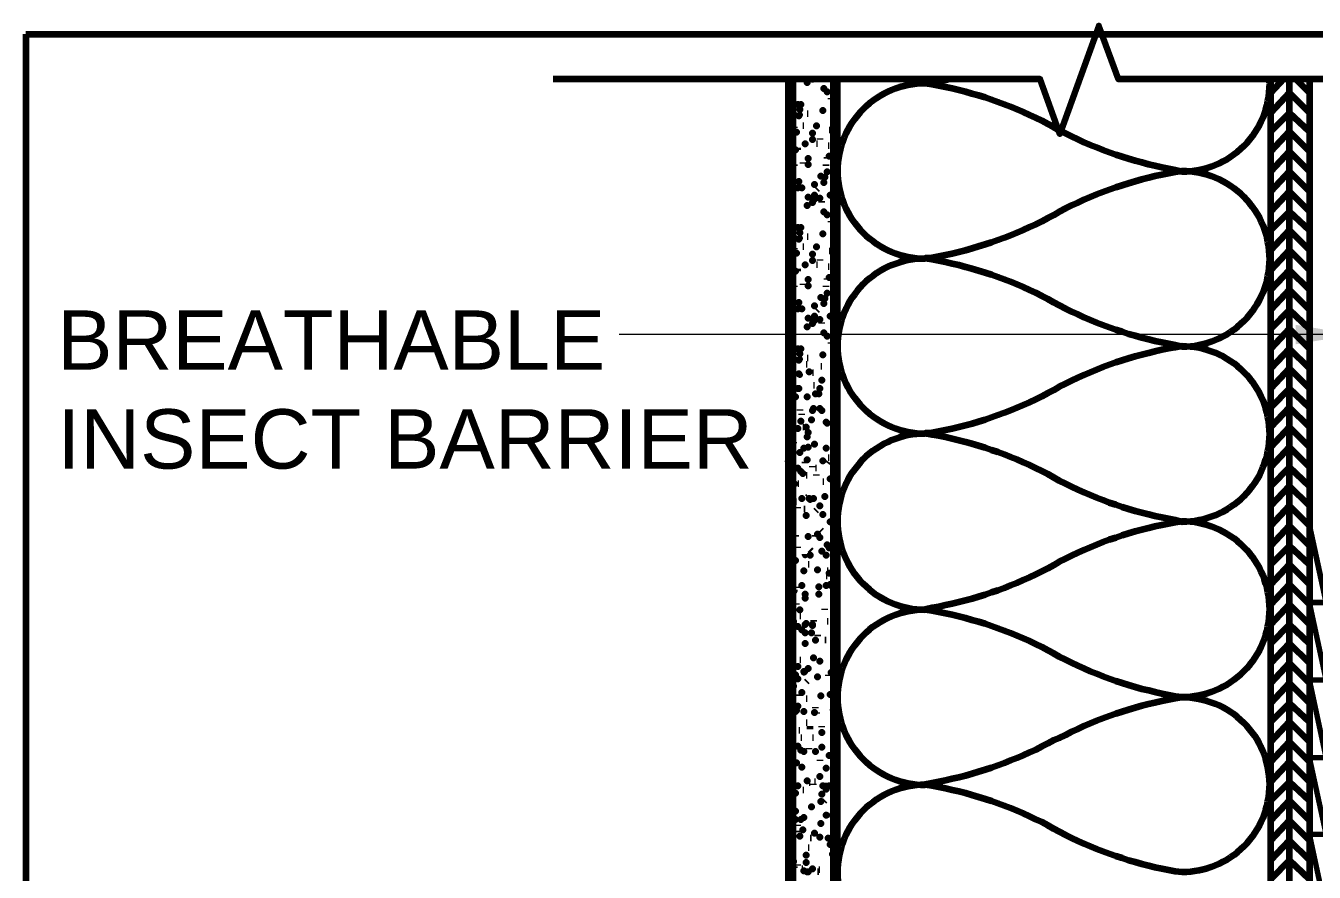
# Model space of a CAD drawing. Extents: x 480 to 534.3, y 69 to 115.
# Drawn here: x 485.51 to 501.84, y 104.23 to 114.97 of the extents above; entities that cross this region are included whole.
import ezdxf

# ---------------------------------------------------------------- set-up
doc = ezdxf.new("R2010")
doc.units = 0
doc.header["$MEASUREMENT"] = 0
for name, color, linetype, lineweight in [('Dt-Line 1', 9, 'Continuous', 0), ('Dt-Line 2', 6, 'Continuous', 9), ('Dt-Line 3', 7, 'Continuous', 15), ('Dt-Line 4', 1, 'Continuous', 25), ('Dt-Line 5', 54, 'Continuous', 50), ('Dt-Text', 121, 'Continuous', 20)]:
    doc.layers.add(name, color=color, linetype=linetype, lineweight=lineweight)
doc.styles.add('Arial', font='arial.ttf')
doc.dimstyles.new('1 & 1 Half', dxfattribs={"dimtxt": 0.75, "dimasz": 0.75, "dimexe": 1, "dimexo": 0.375, "dimgap": 0.5, "dimtad": 1, "dimdec": 4, "dimzin": 3, "dimdsep": 46, "dimlunit": 4, "dimtxsty": 'Standard', "dimblk": 'ARCHTICK', "dimcen": 0.09375, "dimdle": 1, "dimclrd": 253, "dimclre": 253, "dimclrt": 256, "dimadec": 0, "dimazin": 0, "dimtfac": 0.6, "dimtdec": 4, "dimtix": 1, "dimtmove": 2, "dimatfit": 0, "dimfxl": 1, "dimfrac": 1, "dimtolj": 1, "dimtzin": 0, "dimlwd": 9, "dimlwe": 9, "dimarcsym": 0})

# ---------------------------------------------------------------- blocks, each defined once
blk = doc.blocks.new('_ArchTick')
at = {"color": 0, "linetype": 'ByBlock', "const_width": 0.15}
blk.add_lwpolyline([(-0.5, -0.5), (0.5, 0.5)], dxfattribs=at)

msp = doc.modelspace()

# ---------------------------------------------------------------- linework, layer by layer
at = {"layer": 'Dt-Line 1', "linetype": 'Continuous', "lineweight": 158}
for p, q in [((495.213, 114.078), (495.213, 114.065)), ((495.718, 114.038), (495.718, 114.051)), ((495.732, 114.144), (495.732, 114.158)), ((495.758, 114.091), (495.758, 114.078)), ((495.226, 113.958), (495.226, 113.971)), ((495.785, 113.958), (495.785, 113.971)), ((495.426, 113.852), (495.412, 113.852)), ((495.253, 113.672), (495.253, 113.686)), ((495.372, 113.699), (495.359, 113.699)), ((495.505, 113.553), (495.492, 113.553)), ((495.572, 113.54), (495.572, 113.526)), ((495.705, 113.646), (495.692, 113.646)), ((495.545, 113.473), (495.532, 113.473)), ((495.692, 113.446), (495.678, 113.446)), ((495.186, 113.367), (495.173, 113.367)), ((495.24, 113.367), (495.226, 113.367)), ((495.359, 113.234), (495.359, 113.22)), ((495.665, 113.287), (495.665, 113.3)), ((495.798, 113.3), (495.785, 113.313)), ((495.253, 113.194), (495.253, 113.207)), ((495.652, 113.194), (495.652, 113.207)), ((495.213, 112.901), (495.2, 112.901)), ((495.545, 112.901), (495.532, 112.888)), ((495.785, 112.901), (495.785, 112.915)), ((495.599, 112.728), (495.599, 112.742)), ((495.732, 112.582), (495.732, 112.595)), ((495.213, 112.516), (495.213, 112.502)), ((495.226, 112.396), (495.226, 112.409)), ((495.718, 112.476), (495.718, 112.489)), ((495.758, 112.529), (495.758, 112.516)), ((495.785, 112.396), (495.785, 112.409)), ((495.426, 112.29), (495.412, 112.29)), ((495.253, 112.136), (495.253, 112.149)), ((495.372, 112.163), (495.359, 112.163)), ((495.705, 112.11), (495.692, 112.11)), ((495.505, 112.016), (495.492, 112.016)), ((495.545, 111.937), (495.532, 111.937)), ((495.572, 112.003), (495.572, 111.99)), ((495.692, 111.91), (495.678, 111.91)), ((495.186, 111.83), (495.173, 111.83)), ((495.24, 111.83), (495.226, 111.83)), ((495.665, 111.751), (495.665, 111.764)), ((495.798, 111.764), (495.785, 111.777)), ((495.253, 111.657), (495.253, 111.671)), ((495.359, 111.697), (495.359, 111.684)), ((495.652, 111.657), (495.652, 111.671)), ((495.213, 111.365), (495.2, 111.365)), ((495.545, 111.365), (495.532, 111.352)), ((495.785, 111.365), (495.785, 111.378)), ((495.599, 111.192), (495.599, 111.205)), ((495.213, 110.979), (495.213, 110.966)), ((495.718, 110.939), (495.718, 110.953)), ((495.732, 111.046), (495.732, 111.059)), ((495.758, 110.993), (495.758, 110.979)), ((495.226, 110.86), (495.226, 110.873)), ((495.785, 110.86), (495.785, 110.873)), ((495.412, 110.673), (495.399, 110.673)), ((495.426, 110.753), (495.412, 110.753)), ((495.599, 110.647), (495.585, 110.647)), ((495.253, 110.447), (495.24, 110.447)), ((495.492, 110.567), (495.479, 110.567)), ((495.785, 110.554), (495.771, 110.554)), ((495.505, 110.407), (495.492, 110.407)), ((495.758, 110.195), (495.745, 110.195)), ((495.319, 110.102), (495.319, 110.088)), ((495.346, 110.035), (495.346, 110.048)), ((495.372, 109.876), (495.359, 109.876)), ((495.785, 109.782), (495.771, 109.796)), ((495.2, 109.756), (495.186, 109.756)), ((495.24, 109.689), (495.24, 109.676)), ((495.692, 109.49), (495.678, 109.49)), ((495.173, 109.437), (495.173, 109.45)), ((495.386, 109.423), (495.386, 109.437)), ((495.479, 109.37), (495.479, 109.384)), ((495.532, 109.357), (495.519, 109.357)), ((495.678, 109.437), (495.665, 109.423)), ((495.306, 109.157), (495.293, 109.157)), ((495.412, 109.264), (495.399, 109.264)), ((495.532, 109.264), (495.532, 109.277)), ((495.625, 109.184), (495.612, 109.184)), ((495.426, 108.998), (495.412, 108.985)), ((495.732, 108.985), (495.718, 108.985)), ((495.186, 108.931), (495.173, 108.931)), ((495.213, 108.891), (495.2, 108.891)), ((495.253, 108.825), (495.24, 108.825)), ((495.279, 108.931), (495.266, 108.931)), ((495.293, 108.852), (495.293, 108.865)), ((495.386, 108.838), (495.372, 108.838)), ((495.532, 108.825), (495.519, 108.812)), ((495.213, 108.745), (495.2, 108.759)), ((495.745, 108.745), (495.732, 108.745)), ((495.266, 108.506), (495.266, 108.493)), ((495.519, 108.493), (495.519, 108.506)), ((495.599, 108.559), (495.585, 108.572)), ((495.293, 108.346), (495.293, 108.36)), ((495.466, 108.306), (495.452, 108.32)), ((495.732, 108.333), (495.732, 108.32)), ((495.439, 108.134), (495.426, 108.134)), ((495.665, 107.987), (495.652, 107.987)), ((495.678, 108.054), (495.665, 108.054)), ((495.226, 107.854), (495.226, 107.868)), ((495.293, 107.841), (495.293, 107.854)), ((495.745, 107.881), (495.745, 107.894)), ((495.279, 107.628), (495.279, 107.641)), ((495.638, 107.562), (495.638, 107.575)), ((495.745, 107.495), (495.732, 107.495)), ((495.333, 107.482), (495.319, 107.482)), ((495.492, 107.429), (495.492, 107.415)), ((495.678, 107.415), (495.665, 107.415)), ((495.785, 107.336), (495.785, 107.349)), ((495.545, 107.243), (495.545, 107.229)), ((495.652, 107.176), (495.638, 107.176)), ((495.718, 107.163), (495.705, 107.163)), ((495.213, 106.91), (495.213, 106.897)), ((495.266, 106.857), (495.253, 106.857)), ((495.333, 106.923), (495.319, 106.923)), ((495.732, 106.937), (495.718, 106.937)), ((495.798, 106.977), (495.785, 106.977)), ((495.785, 106.83), (495.785, 106.844)), ((495.678, 106.737), (495.678, 106.724)), ((495.412, 106.657), (495.399, 106.644)), ((495.319, 106.471), (495.319, 106.485)), ((495.412, 106.431), (495.399, 106.431)), ((495.745, 106.431), (495.745, 106.445)), ((495.226, 106.325), (495.213, 106.325)), ((495.519, 106.312), (495.519, 106.325)), ((495.532, 106.259), (495.532, 106.245)), ((495.732, 106.272), (495.718, 106.259)), ((495.785, 106.205), (495.771, 106.205)), ((495.319, 106.032), (495.306, 106.032)), ((495.412, 106.126), (495.399, 106.126)), ((495.599, 106.072), (495.599, 106.086)), ((495.346, 105.939), (495.333, 105.939)), ((495.492, 105.939), (495.479, 105.939)), ((495.2, 105.806), (495.186, 105.806)), ((495.439, 105.793), (495.439, 105.806)), ((495.2, 105.62), (495.2, 105.607)), ((495.572, 105.66), (495.572, 105.647)), ((495.519, 105.381), (495.505, 105.381)), ((495.372, 105.274), (495.359, 105.274)), ((495.452, 105.368), (495.439, 105.368)), ((495.492, 105.341), (495.492, 105.354)), ((495.625, 105.368), (495.625, 105.354)), ((495.638, 105.141), (495.625, 105.128)), ((495.745, 105.181), (495.732, 105.181)), ((495.293, 104.822), (495.293, 104.836)), ((495.293, 104.743), (495.293, 104.756)), ((495.24, 104.716), (495.226, 104.716)), ((495.466, 104.663), (495.452, 104.663)), ((495.2, 104.53), (495.2, 104.516)), ((495.439, 104.543), (495.426, 104.543)), ((495.253, 104.29), (495.253, 104.304)), ((495.293, 104.317), (495.293, 104.33)), ((495.359, 104.277), (495.346, 104.277)), ((495.559, 104.237), (495.545, 104.237)), ((495.572, 104.264), (495.559, 104.264))]:
    msp.add_line(p, q, dxfattribs=at)
for points in [[(495.412, 114.251), (495.412, 114.251), (495.412, 114.251)], [(495.479, 114.291), (495.479, 114.291), (495.479, 114.291)], [(501.454, 114.29), (501.29, 114.118)], [(501.529, 82.695), (501.529, 114.29)], [(501.782, 114.118), (501.609, 114.29)], [(495.625, 114.171), (495.625, 114.171), (495.625, 114.171)], [(501.782, 113.865), (501.529, 114.118), (501.29, 113.865)], [(495.293, 113.971), (495.293, 113.971), (495.293, 113.971)], [(495.319, 113.905), (495.319, 113.905), (495.319, 113.905)], [(495.333, 113.971), (495.333, 113.971), (495.333, 113.971)], [(495.612, 113.892), (495.612, 113.892), (495.612, 113.892)], [(495.758, 113.892), (495.758, 113.892), (495.758, 113.892)], [(495.24, 113.852), (495.24, 113.852), (495.24, 113.852)], [(495.771, 113.825), (495.771, 113.825), (495.771, 113.825)], [(501.782, 113.626), (501.529, 113.865), (501.29, 113.626)], [(495.279, 113.619), (495.279, 113.619), (495.279, 113.619)], [(495.479, 113.606), (495.479, 113.606), (495.479, 113.606)], [(495.532, 113.699), (495.532, 113.699), (495.532, 113.699)], [(501.782, 113.373), (501.529, 113.626), (501.29, 113.373)], [(495.266, 113.393), (495.266, 113.393), (495.266, 113.393)], [(495.293, 113.393), (495.293, 113.407), (495.293, 113.42)], [(495.386, 113.473), (495.386, 113.473), (495.386, 113.473)], [(495.479, 113.526), (495.479, 113.526), (495.479, 113.526)], [(495.785, 113.407), (495.785, 113.407), (495.785, 113.407)], [(495.426, 113.287), (495.426, 113.287), (495.426, 113.287)], [(495.692, 113.313), (495.692, 113.313), (495.692, 113.313)], [(501.782, 113.12), (501.529, 113.373), (501.29, 113.12)], [(495.186, 113.207), (495.186, 113.207), (495.186, 113.207)], [(495.426, 113.207), (495.426, 113.207), (495.426, 113.207)], [(495.585, 113.061), (495.585, 113.061), (495.585, 113.061)], [(495.665, 113.114), (495.665, 113.114), (495.665, 113.114)], [(501.782, 112.868), (501.529, 113.12), (501.29, 112.868)], [(495.293, 112.915), (495.293, 112.915), (495.293, 112.915)], [(495.306, 112.994), (495.306, 112.994), (495.306, 112.994)], [(495.346, 112.915), (495.346, 112.915), (495.346, 112.915)], [(495.505, 112.954), (495.505, 112.954), (495.505, 112.954)], [(495.625, 112.981), (495.625, 112.981), (495.625, 112.981)], [(495.638, 113.047), (495.638, 113.047), (495.638, 113.048)], [(495.186, 112.755), (495.186, 112.755), (495.186, 112.755)], [(495.426, 112.795), (495.426, 112.795), (495.426, 112.795)], [(495.479, 112.728), (495.479, 112.728), (495.479, 112.728)], [(495.505, 112.821), (495.505, 112.821), (495.505, 112.821)], [(495.505, 112.768), (495.505, 112.768), (495.505, 112.768)], [(495.572, 112.782), (495.572, 112.782), (495.572, 112.782)], [(495.705, 112.821), (495.705, 112.821), (495.705, 112.821)], [(501.782, 112.615), (501.529, 112.868), (501.29, 112.615)], [(495.412, 112.688), (495.412, 112.688), (495.412, 112.688)], [(495.625, 112.609), (495.625, 112.609), (495.625, 112.609)], [(501.782, 112.376), (501.529, 112.615), (501.29, 112.376)], [(495.293, 112.409), (495.293, 112.409), (495.293, 112.409)], [(495.333, 112.409), (495.333, 112.409), (495.333, 112.409)], [(495.24, 112.29), (495.24, 112.29), (495.24, 112.29)], [(495.319, 112.343), (495.319, 112.343), (495.319, 112.343)], [(495.612, 112.329), (495.612, 112.329), (495.612, 112.329)], [(495.758, 112.329), (495.758, 112.329), (495.758, 112.329)], [(495.771, 112.263), (495.771, 112.263), (495.771, 112.263)], [(501.782, 112.123), (501.529, 112.376), (501.29, 112.123)], [(495.279, 112.083), (495.279, 112.083), (495.279, 112.083)], [(495.479, 112.07), (495.479, 112.07), (495.479, 112.07)], [(495.532, 112.163), (495.532, 112.163), (495.532, 112.163)], [(501.782, 111.87), (501.529, 112.123), (501.29, 111.87)], [(495.386, 111.937), (495.386, 111.937), (495.386, 111.937)], [(495.479, 111.99), (495.479, 111.99), (495.479, 111.99)], [(495.266, 111.857), (495.266, 111.857), (495.266, 111.857)], [(495.293, 111.857), (495.293, 111.87), (495.293, 111.884)], [(495.426, 111.751), (495.426, 111.751), (495.426, 111.751)], [(495.692, 111.777), (495.692, 111.777), (495.692, 111.777)], [(495.785, 111.87), (495.785, 111.87), (495.785, 111.87)], [(501.782, 111.618), (501.529, 111.87), (501.29, 111.618)], [(495.186, 111.671), (495.186, 111.671), (495.186, 111.671)], [(495.426, 111.671), (495.426, 111.671), (495.426, 111.671)], [(501.782, 111.365), (501.529, 111.618), (501.29, 111.365)], [(495.306, 111.458), (495.306, 111.458), (495.306, 111.458)], [(495.505, 111.418), (495.505, 111.418), (495.505, 111.418)], [(495.585, 111.524), (495.585, 111.524), (495.585, 111.524)], [(495.625, 111.445), (495.625, 111.445), (495.625, 111.445)], [(495.638, 111.511), (495.638, 111.511), (495.638, 111.511)], [(495.665, 111.578), (495.665, 111.578), (495.665, 111.578)], [(495.293, 111.378), (495.293, 111.378), (495.293, 111.378)], [(495.346, 111.378), (495.346, 111.378), (495.346, 111.378)], [(495.426, 111.259), (495.426, 111.259), (495.426, 111.259)], [(495.505, 111.285), (495.505, 111.285), (495.505, 111.285)], [(495.705, 111.285), (495.705, 111.285), (495.705, 111.285)], [(501.782, 111.126), (501.529, 111.365), (501.29, 111.126)], [(495.186, 111.219), (495.186, 111.219), (495.186, 111.219)], [(495.412, 111.152), (495.412, 111.152), (495.412, 111.152)], [(495.479, 111.192), (495.479, 111.192), (495.479, 111.192)], [(495.505, 111.232), (495.505, 111.232), (495.505, 111.232)], [(495.572, 111.245), (495.572, 111.245), (495.572, 111.245)], [(501.782, 110.873), (501.529, 111.126), (501.29, 110.873)], [(495.625, 111.072), (495.625, 111.072), (495.625, 111.072)], [(495.293, 110.873), (495.293, 110.873), (495.293, 110.873)], [(495.319, 110.806), (495.319, 110.806), (495.319, 110.806)], [(495.333, 110.873), (495.333, 110.873), (495.333, 110.873)], [(495.612, 110.793), (495.612, 110.793), (495.612, 110.793)], [(495.758, 110.793), (495.758, 110.793), (495.758, 110.793)], [(501.782, 110.62), (501.529, 110.873), (501.29, 110.62)], [(495.24, 110.753), (495.24, 110.753), (495.24, 110.753)], [(495.771, 110.727), (495.771, 110.727), (495.771, 110.727)], [(501.782, 110.368), (501.529, 110.62), (501.29, 110.368)], [(495.439, 110.58), (495.439, 110.58), (495.439, 110.58)], [(495.599, 110.474), (495.599, 110.474), (495.599, 110.474)], [(495.519, 110.301), (495.519, 110.301), (495.519, 110.301)], [(495.559, 110.301), (495.559, 110.301), (495.559, 110.301)], [(495.572, 110.368), (495.572, 110.368), (495.572, 110.368)], [(495.785, 110.354), (495.785, 110.354), (495.785, 110.368)], [(501.782, 110.128), (501.529, 110.368), (501.29, 110.128)], [(495.266, 110.261), (495.266, 110.261), (495.266, 110.261)], [(495.412, 110.261), (495.412, 110.261), (495.412, 110.261)], [(495.492, 110.115), (495.492, 110.115), (495.492, 110.115)], [(495.572, 110.115), (495.572, 110.115), (495.572, 110.115)], [(501.782, 109.876), (501.529, 110.128), (501.29, 109.876)], [(495.186, 110.048), (495.186, 110.048), (495.186, 110.048)], [(495.333, 109.955), (495.333, 109.955), (495.333, 109.955)], [(495.466, 109.969), (495.466, 109.969), (495.466, 109.969)], [(495.479, 110.088), (495.479, 110.088), (495.479, 110.088)], [(495.599, 110.088), (495.599, 110.088), (495.599, 110.088)], [(495.293, 109.862), (495.293, 109.862), (495.293, 109.862)], [(495.399, 109.876), (495.399, 109.876), (495.399, 109.876)], [(495.426, 109.809), (495.426, 109.809), (495.426, 109.809)], [(495.785, 109.915), (495.785, 109.915), (495.785, 109.915)], [(495.785, 109.862), (495.785, 109.862), (495.785, 109.862)], [(501.782, 109.623), (501.529, 109.876), (501.29, 109.623)], [(495.412, 109.756), (495.412, 109.756), (495.412, 109.756)], [(495.426, 109.623), (495.426, 109.623), (495.426, 109.623)], [(495.505, 109.663), (495.505, 109.663), (495.505, 109.663)], [(501.782, 109.37), (501.529, 109.623), (501.29, 109.37)], [(495.319, 109.556), (495.319, 109.556), (495.319, 109.556)], [(495.372, 109.61), (495.372, 109.61), (495.372, 109.61)], [(495.412, 109.463), (495.412, 109.463), (495.412, 109.463)], [(495.652, 109.61), (495.652, 109.61), (495.652, 109.61)], [(495.293, 109.357), (495.293, 109.357), (495.293, 109.357)], [(495.333, 109.317), (495.333, 109.317), (495.333, 109.317)], [(495.612, 109.45), (495.612, 109.45), (495.612, 109.45)], [(495.785, 109.357), (495.785, 109.357), (495.785, 109.357)], [(501.782, 109.131), (501.529, 109.37), (501.29, 109.131)], [(495.253, 109.157), (495.253, 109.157), (495.253, 109.157)], [(495.359, 109.29), (495.359, 109.29), (495.359, 109.29)], [(495.705, 109.224), (495.705, 109.224), (495.705, 109.224)], [(501.782, 108.878), (501.529, 109.131), (501.29, 108.878)], [(495.346, 108.971), (495.346, 108.971), (495.346, 108.971)], [(495.492, 108.971), (495.492, 108.971), (495.492, 108.971)], [(495.638, 108.998), (495.638, 108.998), (495.638, 108.998)], [(495.572, 108.878), (495.572, 108.878), (495.572, 108.878)], [(495.785, 108.852), (495.785, 108.852), (495.785, 108.852)], [(501.782, 108.626), (501.529, 108.878), (501.29, 108.626)], [(495.399, 108.759), (495.399, 108.759), (495.399, 108.759)], [(495.612, 108.772), (495.612, 108.772), (495.612, 108.772)], [(495.705, 108.679), (495.705, 108.679), (495.705, 108.679)], [(495.426, 108.493), (495.426, 108.493), (495.426, 108.493)], [(495.545, 108.519), (495.545, 108.519), (495.545, 108.519)], [(495.572, 108.479), (495.572, 108.479), (495.572, 108.479)], [(495.758, 108.519), (495.758, 108.519), (495.758, 108.519)], [(495.771, 108.572), (495.771, 108.572), (495.771, 108.572)], [(501.782, 108.373), (501.529, 108.626), (501.29, 108.373)], [(495.226, 108.453), (495.226, 108.453), (495.226, 108.453)], [(495.665, 108.386), (495.665, 108.386), (495.665, 108.386)], [(495.692, 108.346), (495.692, 108.346), (495.692, 108.346)], [(495.785, 108.346), (495.785, 108.346), (495.785, 108.346)], [(501.782, 108.134), (501.529, 108.373), (501.29, 108.134)], [(495.213, 108.173), (495.213, 108.173), (495.213, 108.173)], [(495.266, 108.187), (495.266, 108.187), (495.266, 108.187)], [(495.386, 108.266), (495.386, 108.253), (495.386, 108.266)], [(495.452, 108.253), (495.452, 108.253), (495.452, 108.253)], [(495.599, 108.306), (495.599, 108.306), (495.599, 108.306)], [(495.652, 108.253), (495.652, 108.253), (495.652, 108.253)], [(495.372, 108.054), (495.372, 108.054), (495.372, 108.054)], [(495.545, 108.067), (495.545, 108.067), (495.545, 108.067)], [(495.692, 108.027), (495.692, 108.027), (495.692, 108.027)], [(501.782, 107.881), (501.529, 108.134), (501.29, 107.881)], [(495.346, 107.868), (495.346, 107.868), (495.346, 107.868)], [(495.559, 107.854), (495.559, 107.854), (495.559, 107.854)], [(495.652, 107.868), (495.652, 107.868), (495.652, 107.868)], [(495.785, 107.841), (495.785, 107.841), (495.785, 107.841)], [(501.782, 107.628), (501.529, 107.881), (501.29, 107.628)], [(495.2, 107.814), (495.2, 107.814), (495.2, 107.814)], [(495.226, 107.801), (495.253, 107.801), (495.253, 107.814)], [(495.386, 107.761), (495.386, 107.761), (495.386, 107.761)], [(495.386, 107.708), (495.386, 107.708), (495.386, 107.708)], [(495.559, 107.761), (495.559, 107.761), (495.559, 107.761)], [(495.2, 107.588), (495.2, 107.588), (495.2, 107.588)], [(495.319, 107.562), (495.319, 107.562), (495.319, 107.562)], [(495.771, 107.615), (495.771, 107.615), (495.771, 107.615)], [(501.782, 107.376), (501.529, 107.628), (501.29, 107.376)], [(495.24, 107.415), (495.24, 107.415), (495.24, 107.415)], [(495.293, 107.349), (495.293, 107.349), (495.293, 107.349)], [(501.782, 107.136), (501.529, 107.376), (501.29, 107.136)], [(495.346, 107.309), (495.346, 107.309), (495.346, 107.309)], [(495.386, 107.269), (495.386, 107.269), (495.386, 107.269)], [(495.466, 107.269), (495.466, 107.269), (495.466, 107.269)], [(495.386, 107.136), (495.386, 107.136), (495.386, 107.136)], [(501.782, 106.884), (501.529, 107.136), (501.29, 106.884)], [(495.293, 106.844), (495.293, 106.844), (495.293, 106.844)], [(495.492, 106.95), (495.492, 106.95), (495.492, 106.95)], [(495.572, 106.91), (495.572, 106.91), (495.572, 106.91)], [(501.782, 106.631), (501.529, 106.884), (501.29, 106.631)], [(495.266, 106.737), (495.266, 106.737), (495.266, 106.737)], [(495.293, 106.684), (495.293, 106.684), (495.293, 106.684)], [(495.426, 106.817), (495.426, 106.817), (495.426, 106.817)], [(495.545, 106.711), (495.545, 106.711), (495.545, 106.711)], [(495.718, 106.764), (495.718, 106.764), (495.718, 106.764)], [(495.785, 106.764), (495.785, 106.764), (495.785, 106.764)], [(495.24, 106.591), (495.24, 106.591), (495.24, 106.591)], [(501.782, 106.378), (501.529, 106.631), (501.29, 106.378)], [(495.346, 106.511), (495.346, 106.511), (495.346, 106.511)], [(495.705, 106.485), (495.705, 106.485), (495.705, 106.485)], [(495.771, 106.458), (495.771, 106.458), (495.771, 106.458)], [(501.782, 106.139), (501.529, 106.378), (501.29, 106.139)], [(495.293, 106.338), (495.293, 106.338), (495.293, 106.338)], [(495.372, 106.272), (495.372, 106.272), (495.372, 106.272)], [(495.505, 106.259), (495.505, 106.259), (495.505, 106.259)], [(495.798, 106.298), (495.785, 106.325), (495.785, 106.338)], [(495.2, 106.152), (495.2, 106.152), (495.2, 106.152)], [(495.452, 106.046), (495.452, 106.072), (495.452, 106.086)], [(501.782, 105.886), (501.529, 106.139), (501.29, 105.886)], [(495.599, 106.006), (495.599, 106.006), (495.599, 106.006)], [(501.782, 105.634), (501.529, 105.886), (501.29, 105.634)], [(495.293, 105.833), (495.293, 105.833), (495.293, 105.833)], [(495.333, 105.78), (495.333, 105.78), (495.333, 105.78)], [(495.372, 105.766), (495.372, 105.766), (495.372, 105.766)], [(495.519, 105.766), (495.519, 105.766), (495.519, 105.766)], [(495.692, 105.713), (495.692, 105.713), (495.692, 105.713)], [(495.745, 105.78), (495.745, 105.78), (495.745, 105.78)], [(495.279, 105.62), (495.279, 105.62), (495.279, 105.62)], [(495.346, 105.567), (495.346, 105.567), (495.346, 105.567)], [(495.652, 105.554), (495.652, 105.554), (495.652, 105.554)], [(501.782, 105.381), (501.529, 105.634), (501.29, 105.381)], [(495.412, 105.394), (495.412, 105.394), (495.412, 105.394)], [(495.572, 105.447), (495.572, 105.447), (495.572, 105.447)], [(501.782, 105.141), (501.529, 105.381), (501.29, 105.141)], [(495.2, 105.248), (495.2, 105.248), (495.2, 105.248)], [(495.266, 105.235), (495.266, 105.235), (495.266, 105.235)], [(495.293, 105.328), (495.293, 105.328), (495.293, 105.328)], [(495.599, 105.221), (495.599, 105.221), (495.599, 105.221)], [(495.612, 105.328), (495.612, 105.328), (495.612, 105.328)], [(495.652, 105.288), (495.652, 105.288), (495.652, 105.288)], [(495.692, 105.328), (495.692, 105.328), (495.692, 105.328)], [(495.785, 105.328), (495.785, 105.328), (495.785, 105.328)], [(495.466, 105.062), (495.466, 105.062), (495.466, 105.062)], [(495.585, 105.128), (495.585, 105.128), (495.585, 105.128)], [(501.782, 104.889), (501.529, 105.141), (501.29, 104.889)], [(495.186, 104.995), (495.186, 104.995), (495.186, 104.995)], [(495.24, 104.915), (495.24, 104.915), (495.24, 104.915)], [(495.266, 105.009), (495.266, 105.009), (495.266, 105.009)], [(495.266, 104.902), (495.266, 104.902), (495.266, 104.902)], [(495.333, 104.902), (495.333, 104.902), (495.333, 104.902)], [(495.372, 104.929), (495.372, 104.929), (495.372, 104.929)], [(501.782, 104.636), (501.529, 104.889), (501.29, 104.636)], [(495.359, 104.769), (495.359, 104.769), (495.359, 104.769)], [(495.505, 104.729), (495.505, 104.729), (495.505, 104.729)], [(495.585, 104.849), (495.585, 104.849), (495.585, 104.849)], [(495.745, 104.729), (495.745, 104.729), (495.745, 104.729)], [(495.785, 104.836), (495.785, 104.862)], [(495.319, 104.689), (495.319, 104.689), (495.319, 104.689)], [(495.572, 104.676), (495.572, 104.676), (495.572, 104.676)], [(495.678, 104.663), (495.678, 104.663), (495.678, 104.663)], [(495.705, 104.583), (495.705, 104.583), (495.705, 104.583)], [(495.785, 104.676), (495.785, 104.676), (495.785, 104.676)], [(501.782, 104.384), (501.529, 104.636), (501.29, 104.384)], [(495.399, 104.45), (495.399, 104.45), (495.399, 104.45)], [(495.732, 104.463), (495.732, 104.463), (495.732, 104.463)], [(495.24, 104.37), (495.24, 104.37), (495.24, 104.37)], [(495.372, 104.251), (495.372, 104.251), (495.372, 104.251)], [(495.399, 104.357), (495.399, 104.357), (495.399, 104.357)], [(495.479, 104.277), (495.479, 104.277), (495.479, 104.277)], [(495.785, 104.317), (495.785, 104.317), (495.785, 104.317)], [(501.782, 104.144), (501.529, 104.384), (501.29, 104.144)]]:
    msp.add_lwpolyline(points, dxfattribs=at)
for points in [[(497.214, 114.29), (497.167, 114.28), (497.082, 114.263), (496.997, 114.247), (496.911, 114.242), (496.997, 114.227), (497.082, 114.212), (497.167, 114.195), (497.251, 114.176), (497.335, 114.156), (497.419, 114.134), (497.502, 114.111), (497.585, 114.087), (497.668, 114.061), (497.75, 114.034), (497.831, 114.005), (497.912, 113.975), (497.993, 113.944), (498.073, 113.911), (498.152, 113.877), (498.231, 113.841), (498.309, 113.804), (498.387, 113.766), (498.464, 113.726), (498.534, 113.685), (498.61, 113.644), (498.687, 113.605), (498.765, 113.567), (498.843, 113.53), (498.922, 113.494), (499.001, 113.46), (499.081, 113.427), (499.162, 113.396), (499.243, 113.366), (499.325, 113.337), (499.407, 113.31), (499.489, 113.284), (499.572, 113.26), (499.655, 113.237), (499.739, 113.215), (499.823, 113.195), (499.908, 113.176), (499.993, 113.159), (500.078, 113.143), (500.166, 113.12, 0.414215), (501.277, 114.231, 0.013435), (501.275, 114.29, 0.013435)], [(496.908, 112.016, 0.414215), (495.798, 110.906, 0.414215), (496.908, 109.796, 0.414215), (495.798, 108.685, 0.414215), (496.908, 107.562, 0.414215), (495.798, 106.451, 0.414215), (496.908, 105.341, 0.414215), (495.798, 104.231, 0.414215), (496.908, 103.12, 0.414215), (495.798, 102.01, 0.414215), (496.908, 100.886, 0.414214), (495.798, 99.776, 0.414215), (496.908, 98.665, 0.414215), (495.798, 97.555, 0.414215), (496.908, 96.431, 0.414215), (495.798, 95.321, 0.414215), (496.908, 94.211, 0.414215), (495.798, 93.1, 0.414215), (496.908, 91.99, 0.414215), (495.798, 90.88, 0.414215)]]:
    msp.add_lwpolyline(points, format="xyb", dxfattribs=at)
for points in [[(495.306, 113.825), (495.306, 113.825), (495.319, 113.838)], [(495.306, 112.263), (495.306, 112.263), (495.319, 112.276)], [(495.306, 110.727), (495.306, 110.727), (495.319, 110.74)], [(495.306, 110.554), (495.306, 110.554), (495.319, 110.54)], [(495.745, 110.554), (495.745, 110.554), (495.745, 110.54)], [(495.306, 110.368), (495.306, 110.368), (495.293, 110.368)], [(495.652, 109.942), (495.652, 109.942), (495.665, 109.929), (495.665, 109.929)], [(495.439, 108.971), (495.439, 108.971), (495.452, 108.958)], [(495.705, 107.881), (495.705, 107.881), (495.705, 107.868)], [(495.386, 107.376), (495.386, 107.376), (495.399, 107.389), (495.399, 107.389)], [(495.372, 106.777), (495.372, 106.777), (495.372, 106.764), (495.386, 106.777)], [(495.279, 106.285), (495.279, 106.285), (495.266, 106.272), (495.266, 106.272)], [(495.785, 105.833), (495.785, 105.833), (495.785, 105.82)], [(495.652, 104.955), (495.652, 104.955), (495.665, 104.955)], [(495.412, 104.237), (495.412, 104.237), (495.426, 104.237)]]:
    msp.add_lwpolyline(points, close=True, dxfattribs=at)
for points in [[(501.277, 112.01, 0.414216), (500.163, 113.125), (500.078, 113.11), (499.993, 113.095), (499.908, 113.077), (499.823, 113.059), (499.739, 113.039), (499.655, 113.017), (499.572, 112.994), (499.489, 112.97), (499.407, 112.944), (499.325, 112.917), (499.243, 112.888), (499.162, 112.858), (499.081, 112.827), (499.001, 112.794), (498.922, 112.76), (498.843, 112.724), (498.765, 112.687), (498.687, 112.649), (498.61, 112.609), (498.541, 112.568), (498.465, 112.527), (498.388, 112.488), (498.31, 112.45), (498.232, 112.413), (498.153, 112.377), (498.073, 112.343), (497.993, 112.31), (497.913, 112.279), (497.832, 112.249), (497.75, 112.22), (497.668, 112.193), (497.586, 112.167), (497.503, 112.143), (497.419, 112.12), (497.336, 112.098), (497.252, 112.078), (497.167, 112.059), (497.082, 112.042), (496.997, 112.026), (496.911, 112.021), (496.997, 112.007), (497.082, 111.991), (497.167, 111.974), (497.251, 111.955), (497.335, 111.935), (497.419, 111.913), (497.502, 111.891), (497.585, 111.866), (497.668, 111.84), (497.75, 111.813), (497.831, 111.784), (497.912, 111.754), (497.993, 111.723), (498.073, 111.69), (498.152, 111.656), (498.231, 111.621), (498.309, 111.584), (498.387, 111.545), (498.464, 111.506), (498.534, 111.465), (498.61, 111.424), (498.687, 111.384), (498.765, 111.346), (498.843, 111.309), (498.922, 111.273), (499.001, 111.239), (499.081, 111.206), (499.162, 111.175), (499.243, 111.145), (499.325, 111.116), (499.407, 111.089), (499.489, 111.063), (499.572, 111.039), (499.655, 111.016), (499.739, 110.994), (499.823, 110.974), (499.908, 110.956), (499.993, 110.938), (500.078, 110.923), (500.166, 110.899, 0.414215)], [(501.277, 109.789, 0.414216), (500.163, 110.904), (500.078, 110.89), (499.993, 110.874), (499.908, 110.857), (499.823, 110.838), (499.739, 110.818), (499.655, 110.796), (499.572, 110.773), (499.489, 110.749), (499.407, 110.723), (499.325, 110.696), (499.243, 110.667), (499.162, 110.637), (499.081, 110.606), (499.001, 110.573), (498.922, 110.539), (498.843, 110.503), (498.765, 110.466), (498.687, 110.428), (498.61, 110.389), (498.541, 110.348), (498.465, 110.307), (498.388, 110.267), (498.31, 110.229), (498.232, 110.192), (498.153, 110.156), (498.073, 110.122), (497.993, 110.089), (497.913, 110.058), (497.832, 110.028), (497.75, 109.999), (497.668, 109.972), (497.586, 109.946), (497.503, 109.922), (497.419, 109.899), (497.336, 109.877), (497.252, 109.857), (497.167, 109.839), (497.082, 109.821), (496.997, 109.806), (496.911, 109.8), (496.997, 109.786), (497.082, 109.77), (497.167, 109.753), (497.251, 109.734), (497.335, 109.714), (497.419, 109.693), (497.502, 109.67), (497.585, 109.645), (497.668, 109.62), (497.75, 109.592), (497.831, 109.564), (497.912, 109.534), (497.993, 109.502), (498.073, 109.47), (498.152, 109.435), (498.231, 109.4), (498.309, 109.363), (498.387, 109.325), (498.464, 109.285), (498.534, 109.244), (498.61, 109.203), (498.687, 109.163), (498.765, 109.125), (498.843, 109.088), (498.922, 109.053), (499.001, 109.018), (499.081, 108.986), (499.162, 108.954), (499.243, 108.924), (499.325, 108.896), (499.407, 108.868), (499.489, 108.843), (499.572, 108.818), (499.655, 108.795), (499.739, 108.774), (499.823, 108.753), (499.908, 108.735), (499.993, 108.718), (500.078, 108.702), (500.166, 108.679, 0.414215)], [(501.277, 107.568, 0.414216), (500.163, 108.683), (500.078, 108.669), (499.993, 108.653), (499.908, 108.636), (499.823, 108.617), (499.739, 108.597), (499.655, 108.576), (499.572, 108.553), (499.489, 108.528), (499.407, 108.502), (499.325, 108.475), (499.243, 108.447), (499.162, 108.417), (499.081, 108.385), (499.001, 108.352), (498.922, 108.318), (498.843, 108.283), (498.765, 108.246), (498.687, 108.207), (498.61, 108.168), (498.541, 108.127), (498.465, 108.086), (498.388, 108.046), (498.31, 108.008), (498.232, 107.971), (498.153, 107.936), (498.073, 107.901), (497.993, 107.869), (497.913, 107.837), (497.832, 107.807), (497.75, 107.779), (497.668, 107.751), (497.586, 107.725), (497.503, 107.701), (497.419, 107.678), (497.336, 107.657), (497.252, 107.636), (497.167, 107.618), (497.082, 107.601), (496.997, 107.585), (496.911, 107.566), (496.997, 107.552), (497.082, 107.536), (497.167, 107.519), (497.251, 107.5), (497.335, 107.48), (497.419, 107.459), (497.502, 107.436), (497.585, 107.411), (497.668, 107.386), (497.75, 107.358), (497.831, 107.33), (497.912, 107.3), (497.993, 107.268), (498.073, 107.235), (498.152, 107.201), (498.231, 107.166), (498.309, 107.129), (498.387, 107.091), (498.464, 107.051), (498.534, 107.01), (498.61, 106.969), (498.687, 106.929), (498.765, 106.891), (498.843, 106.854), (498.922, 106.819), (499.001, 106.784), (499.081, 106.752), (499.162, 106.72), (499.243, 106.69), (499.325, 106.662), (499.407, 106.634), (499.489, 106.608), (499.572, 106.584), (499.655, 106.561), (499.739, 106.54), (499.823, 106.519), (499.908, 106.501), (499.993, 106.484), (500.078, 106.468), (500.166, 106.458, 0.414215)], [(501.277, 105.348, 0.414215), (500.163, 106.449), (500.078, 106.435), (499.993, 106.419), (499.908, 106.402), (499.823, 106.383), (499.739, 106.363), (499.655, 106.342), (499.572, 106.319), (499.489, 106.294), (499.407, 106.268), (499.325, 106.241), (499.243, 106.213), (499.162, 106.183), (499.081, 106.151), (499.001, 106.118), (498.922, 106.084), (498.843, 106.049), (498.765, 106.012), (498.687, 105.973), (498.61, 105.934), (498.541, 105.906), (498.465, 105.865), (498.388, 105.826), (498.31, 105.787), (498.232, 105.75), (498.153, 105.715), (498.073, 105.681), (497.993, 105.648), (497.913, 105.616), (497.832, 105.586), (497.75, 105.558), (497.668, 105.531), (497.586, 105.505), (497.503, 105.48), (497.419, 105.457), (497.336, 105.436), (497.252, 105.416), (497.167, 105.397), (497.082, 105.38), (496.997, 105.364), (496.911, 105.346), (496.997, 105.331), (497.082, 105.315), (497.167, 105.298), (497.251, 105.28), (497.335, 105.259), (497.419, 105.238), (497.502, 105.215), (497.585, 105.191), (497.668, 105.165), (497.75, 105.138), (497.831, 105.109), (497.912, 105.079), (497.993, 105.048), (498.073, 105.015), (498.152, 104.981), (498.231, 104.945), (498.309, 104.908), (498.387, 104.87), (498.464, 104.83), (498.534, 104.789), (498.61, 104.748), (498.687, 104.709), (498.765, 104.67), (498.843, 104.633), (498.922, 104.598), (499.001, 104.564), (499.081, 104.531), (499.162, 104.499), (499.243, 104.469), (499.325, 104.441), (499.407, 104.414), (499.489, 104.388), (499.572, 104.363), (499.655, 104.34), (499.739, 104.319), (499.823, 104.299), (499.908, 104.28), (499.993, 104.263), (500.078, 104.247), (500.166, 104.237, 0.414216)]]:
    msp.add_lwpolyline(points, format="xyb", close=True, dxfattribs=at)
for start, end in [(89.9998, 180.0002), (179.9998, 270.0001)]:
    msp.add_arc((496.908, 113.127), 1.11, start, end, dxfattribs=at)
for p in [(495.412, 114.251), (495.479, 114.291), (495.625, 114.171), (495.665, 114.131), (495.293, 113.971), (495.319, 113.905), (495.333, 113.971), (495.612, 113.892), (495.758, 113.892), (495.24, 113.852), (495.306, 113.825), (495.771, 113.825), (495.279, 113.619), (495.479, 113.606), (495.532, 113.699), (495.266, 113.393), (495.386, 113.473), (495.479, 113.526), (495.785, 113.407), (495.426, 113.287), (495.692, 113.313), (495.186, 113.207), (495.426, 113.207), (495.585, 113.061), (495.665, 113.114), (495.293, 112.915), (495.306, 112.994), (495.346, 112.915), (495.505, 112.954), (495.625, 112.981), (495.638, 113.047), (495.186, 112.755), (495.426, 112.795), (495.479, 112.728), (495.505, 112.821), (495.505, 112.768), (495.572, 112.782), (495.705, 112.821), (495.412, 112.688), (495.625, 112.609), (495.665, 112.569), (495.293, 112.409), (495.333, 112.409), (495.24, 112.29), (495.306, 112.263), (495.319, 112.343), (495.612, 112.329), (495.758, 112.329), (495.771, 112.263), (495.279, 112.083), (495.479, 112.07), (495.532, 112.163), (495.386, 111.937), (495.479, 111.99), (495.266, 111.857), (495.426, 111.751), (495.692, 111.777), (495.785, 111.87), (495.186, 111.671), (495.426, 111.671), (495.306, 111.458), (495.505, 111.418), (495.585, 111.524), (495.625, 111.445), (495.638, 111.511), (495.665, 111.578), (495.293, 111.378), (495.346, 111.378), (495.426, 111.259), (495.505, 111.285), (495.705, 111.285), (495.186, 111.219), (495.412, 111.152), (495.479, 111.192), (495.505, 111.232), (495.572, 111.245), (495.625, 111.072), (495.665, 111.032), (495.293, 110.873), (495.319, 110.806), (495.333, 110.873), (495.612, 110.793), (495.758, 110.793), (495.24, 110.753), (495.306, 110.727), (495.771, 110.727), (495.306, 110.554), (495.439, 110.58), (495.599, 110.474), (495.745, 110.554), (495.745, 110.54), (495.293, 110.368), (495.306, 110.368), (495.519, 110.301), (495.559, 110.301), (495.572, 110.368), (495.266, 110.261), (495.412, 110.261), (495.492, 110.115), (495.572, 110.115), (495.186, 110.048), (495.333, 109.955), (495.466, 109.969), (495.479, 110.088), (495.599, 110.088), (495.293, 109.862), (495.399, 109.876), (495.426, 109.809), (495.652, 109.942), (495.665, 109.929), (495.785, 109.915), (495.785, 109.862), (495.412, 109.756), (495.426, 109.623), (495.505, 109.663), (495.319, 109.556), (495.372, 109.61), (495.412, 109.463), (495.652, 109.61), (495.293, 109.357), (495.333, 109.317), (495.612, 109.45), (495.785, 109.357), (495.253, 109.157), (495.359, 109.29), (495.705, 109.224), (495.346, 108.971), (495.439, 108.971), (495.492, 108.971), (495.638, 108.998), (495.572, 108.878), (495.785, 108.852), (495.399, 108.759), (495.612, 108.772), (495.705, 108.679), (495.426, 108.493), (495.545, 108.519), (495.572, 108.479), (495.758, 108.519), (495.771, 108.572), (495.226, 108.453), (495.665, 108.386), (495.692, 108.346), (495.785, 108.346), (495.213, 108.173), (495.266, 108.187), (495.452, 108.253), (495.599, 108.306), (495.652, 108.253), (495.372, 108.054), (495.545, 108.067), (495.692, 108.027), (495.346, 107.868), (495.559, 107.854), (495.652, 107.868), (495.705, 107.881), (495.785, 107.841), (495.2, 107.814), (495.386, 107.761), (495.386, 107.708), (495.559, 107.761), (495.2, 107.588), (495.319, 107.562), (495.771, 107.615), (495.24, 107.415), (495.293, 107.349), (495.386, 107.376), (495.399, 107.389), (495.479, 107.376), (495.479, 107.362), (495.346, 107.309), (495.386, 107.269), (495.466, 107.269), (495.519, 107.176), (495.386, 107.136), (495.293, 106.844), (495.492, 106.95), (495.572, 106.91), (495.266, 106.737), (495.293, 106.684), (495.372, 106.777), (495.426, 106.817), (495.545, 106.711), (495.718, 106.764), (495.785, 106.764), (495.24, 106.591), (495.346, 106.511), (495.585, 106.471), (495.705, 106.485), (495.771, 106.458), (495.266, 106.272), (495.279, 106.285), (495.293, 106.338), (495.372, 106.272), (495.505, 106.259), (495.2, 106.152), (495.599, 106.006), (495.293, 105.833), (495.333, 105.78), (495.372, 105.766), (495.519, 105.766), (495.599, 105.82), (495.692, 105.713), (495.745, 105.78), (495.785, 105.833), (495.279, 105.62), (495.346, 105.567), (495.652, 105.554), (495.412, 105.394), (495.572, 105.447), (495.2, 105.248), (495.266, 105.235), (495.293, 105.328), (495.599, 105.221), (495.612, 105.328), (495.652, 105.288), (495.692, 105.328), (495.785, 105.328), (495.466, 105.062), (495.585, 105.128), (495.186, 104.995), (495.24, 104.915), (495.266, 105.009), (495.266, 104.902), (495.333, 104.902), (495.372, 104.929), (495.652, 104.955), (495.359, 104.769), (495.505, 104.729), (495.585, 104.849), (495.745, 104.729), (495.785, 104.836), (495.785, 104.822), (495.319, 104.689), (495.572, 104.676), (495.678, 104.663), (495.705, 104.583), (495.785, 104.676), (495.399, 104.45), (495.732, 104.463), (495.24, 104.37), (495.372, 104.251), (495.399, 104.357), (495.412, 104.237), (495.426, 104.237), (495.479, 104.277), (495.785, 104.317)]:
    msp.add_point(p, dxfattribs=at)
at = {"layer": 'Dt-Line 2', "linetype": 'Continuous', "lineweight": 70}
for p, q in [((495.24, 114.29), (495.24, 82.695)), ((495.732, 114.29), (495.732, 82.695))]:
    msp.add_line(p, q, dxfattribs=at)
msp.add_lwpolyline([(501.995, 103.732), (501.782, 104.716), (501.995, 104.716), (501.782, 105.687), (501.995, 105.687), (501.782, 106.671), (501.995, 106.671), (501.782, 107.655), (501.995, 107.655), (501.782, 108.626), (501.995, 107.655), (501.782, 107.655)], dxfattribs=at)
at = {"layer": 'Dt-Line 3', "linetype": 'Continuous', "lineweight": 211}
for points in [[(495.173, 114.29), (495.173, 82.695), (495.798, 82.695), (495.798, 114.29)], [(501.782, 114.29), (501.782, 82.695), (501.29, 82.695), (501.29, 114.29)]]:
    msp.add_lwpolyline(points, dxfattribs=at)
at = {"layer": 'Dt-Line 4', "linetype": 'Continuous', "lineweight": 211}
msp.add_lwpolyline([(508.271, 114.29), (499.362, 114.29), (499.109, 114.969), (498.617, 113.599), (498.365, 114.29), (492.194, 114.29)], dxfattribs=at)
at = {"layer": 'Dt-Line 5', "linetype": 'Continuous', "lineweight": 211}
msp.add_line((485.505, 114.862), (534.149, 114.862), dxfattribs=at)
msp.add_lwpolyline([(485.505, 114.862), (485.505, 68.971), (534.149, 68.971), (534.149, 114.862)], dxfattribs=at)

# ---------------------------------------------------------------- texts
at = {"layer": 'Dt-Text', "insert": (485.904, 111.359), "char_height": 0.75238, "width": 9.07827, "attachment_point": 1, "style": 'Arial'}
msp.add_mtext('BREATHABLE INSECT BARRIER', dxfattribs=at)

# ---------------------------------------------------------------- leaders
at = {"layer": 'Dt-Text'}
msp.add_leader([(502.357, 111.052), (493.03, 111.052)], dimstyle='1 & 1 Half', override={"dimtad": 0}, dxfattribs=at)

doc.saveas('drawing.dxf')
